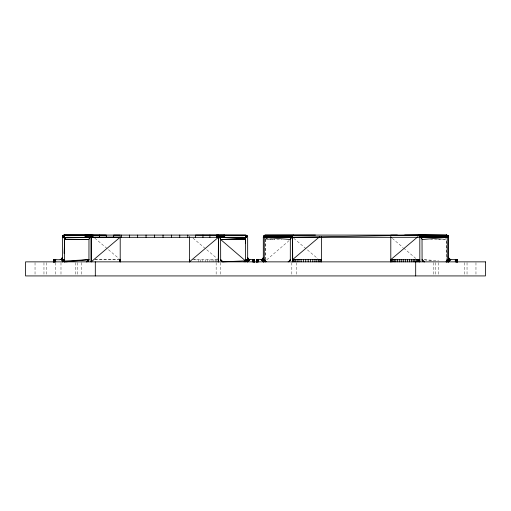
<?xml version="1.0" encoding="UTF-8"?>
<svg xmlns="http://www.w3.org/2000/svg" width="511" height="511" viewBox="0 0 511 511"><rect width="100%" height="100%" fill="white"/><g stroke="black" fill="none" stroke-linecap="round" stroke-linejoin="round"><path stroke-width="0.38" stroke-dasharray="2.56 1.92" d="M265.548 259.805L265.548 239.538L265.95 238.26M446.378 261.051L446.384 239.538L445.86 238.107L446.084 238.42M447.074 238.107L447.074 258.834L446.384 239.538L430.684 239.538M265.075 259.633L265.548 239.538L281.81 239.538M266.071 238.1L265.848 238.42L267.425 238.496M266.755 259.786L289.124 240.579M193.848 259.684L196.058 259.633L196.058 261.862M437.729 239.289L446.346 239.154M95.097 259.78L118.495 259.639M94.727 259.633L118.891 259.633M192.506 259.633L217.494 259.633M265.579 239.148L274.861 239.295M265.682 238.778L268.863 238.873M269.655 238.899L274.426 239.046M424.405 259.767L438.534 260.591M424.36 259.856L432.05 260.597M94.81 238.164L118.993 258.611M293.774 238.33L317.951 258.79M193.049 238.152L217.22 258.611M392.327 238.401L403.083 247.58M403.684 248.09L416.235 258.802M475.965 262.648L475.965 275.927M467.035 262.648L467.035 275.927M464.243 262.648L464.243 274.362M438.285 262.648L438.285 275.927M435.219 262.648L435.219 275.927M433.82 262.648L433.82 275.927M296.291 262.648L296.291 275.927M291.826 262.648L291.826 275.927M220.611 262.648L220.611 275.927M216.792 259.633L216.792 261.862M216.147 262.648L216.147 275.927M215.501 259.633L215.501 261.862M213.892 259.633L213.892 261.862M212.014 259.633L212.014 261.862M209.906 259.633L209.906 261.862M207.632 259.633L207.632 261.862M205.262 259.633L205.262 261.862M202.848 259.633L202.848 261.862M200.472 259.633L200.472 261.862M198.185 259.633L198.185 261.862M81.645 262.648L81.645 275.927M77.18 262.648L77.18 275.927M75.781 262.648L75.781 275.927M60.988 262.648L60.988 275.927M55.718 262.648L55.718 275.927M46.757 262.648L46.757 275.927M43.965 262.648L43.965 275.927M35.035 262.648L35.035 275.927"/><path stroke-width="0.77" d="M256.548 261.862L256.548 259.633L256.714 261.862L256.937 259.633L257.212 261.862L257.531 259.633L257.883 261.862L258.259 259.633L258.259 261.862L257.883 259.633L257.531 261.862L257.212 259.633L256.937 261.862L256.714 259.633L256.548 261.862L256.445 259.633L256.445 261.862L256.548 259.633M256.714 261.862L256.714 259.633M256.937 261.862L256.937 259.633M257.212 261.862L257.212 259.633M257.531 261.862L257.531 259.633M257.883 261.862L257.883 259.633M258.643 261.862L258.643 259.633M256.413 259.633L261.083 259.633L263.312 261.862L263.312 237.308L263.74 235.993L265.196 235.098L446.384 235.073L448.09 235.871L448.613 237.308L448.613 261.862L450.849 259.633L457.543 259.633L457.511 261.862L457.409 259.633L457.243 261.862L457.019 259.633L456.745 261.862L456.425 259.633L456.074 261.862L455.697 259.633L455.697 261.862L456.074 259.633L456.425 261.862L456.745 259.633L457.019 261.862L457.243 259.633L457.409 261.862L457.511 259.633M264.27 259.633L265.918 261.862L264.858 261.338L264.296 260.016L264.27 237.308L263.344 236.957L290.376 236.957L291.129 237.826L292.567 237.308L418.765 235.073L447.495 235.373L419.282 235.098L419.818 237.308L421.256 237.826L422.022 239.154L422.086 260.022L422.853 261.345L424.283 261.862L422.054 259.633M265.548 261.862L265.548 260.744L263.312 260.323L264.8 260.208M293.653 235.073L291.704 235.501L290.497 236.619L291.129 237.826L290.331 239.538L290.305 259.978L289.411 261.44L288.102 261.862M292.554 261.862L292.554 236.657L292.726 261.862L292.554 259.786M293.276 261.862L293.276 259.633M294.208 261.862L294.208 259.633M295.499 261.862L295.499 259.633M297.108 261.862L297.108 259.633M298.986 261.862L298.986 259.633M301.094 261.862L301.094 259.633M303.368 261.862L303.368 259.633M305.738 261.862L305.738 259.633M308.152 261.862L308.152 259.633M310.528 261.862L310.528 259.633M312.815 261.862L312.815 259.633M314.942 261.862L314.942 259.633M316.852 261.862L316.852 259.633M318.494 261.862L318.494 259.633M319.822 261.862L319.822 259.633M320.793 261.862L320.793 259.633M321.579 236.67L321.579 261.862L321.387 259.633M390.8 236.682L390.8 261.862L390.8 259.633L418.004 236.631M390.947 259.633L390.947 261.862L390.819 259.799M391.388 261.862L391.388 259.633M392.109 261.862L392.109 259.633M393.1 261.862L393.1 259.633M394.339 261.862L394.339 259.633M395.808 261.862L395.808 259.633M397.462 261.862L397.462 259.633M399.283 261.862L399.283 259.633M401.218 261.862L401.218 259.633M403.243 261.862L403.243 259.633M405.306 261.862L405.306 259.633M407.376 261.862L407.376 259.633M409.394 261.862L409.394 259.633M411.336 261.862L411.336 259.633M413.156 261.862L413.156 259.633M414.811 261.862L414.811 259.633M416.273 261.862L416.273 259.633M417.519 261.862L417.519 259.633M418.509 261.862L418.509 259.633M419.231 261.862L419.231 259.633M419.672 261.862L419.672 259.633M419.818 261.862L419.818 236.682M446.378 261.862L446.378 260.751M447.796 259.633L446.154 261.862L447.208 261.345L447.77 260.022L447.796 237.308L448.575 236.919L448.083 235.878L421.09 235.731L419.78 235.181L419.818 237.308L418.765 235.073M455.314 261.862L455.314 259.633M456.074 261.862L456.074 259.633M456.425 261.862L456.425 259.633M456.745 261.862L456.745 259.633M457.019 261.862L457.019 259.633M457.243 261.862L457.243 259.633M457.409 261.862L457.409 259.633M119.874 237.379L120.2 237.174L91.182 261.862L91.182 236.682M420.208 237.34L420.259 235.316L447.815 235.597L421.09 235.731L420.208 237.34L420.7 235.501L447.808 235.603L420.7 235.501M64.143 253.45L64.654 239.148L65.14 238.107L66.462 237.34L243.223 237.308C246.238 237.423 245.536 241.505 245.542 243.402M120.2 235.098L113.653 235.073L113.653 237.308M91.182 235.098L106.314 235.073L106.314 237.308M53.489 259.633L53.591 261.862L53.757 259.633L53.981 261.862L54.255 259.633L54.575 261.862L54.926 259.633L55.303 261.862L55.303 259.633L54.926 261.862L54.575 259.633L54.255 261.862L53.981 259.633L53.757 261.862L53.591 259.633L53.489 261.862L53.489 259.633C55.859 258.988 61.863 261.479 62.387 257.397L61.588 259.109L60.151 259.633M254.452 261.862L254.555 259.633L254.555 261.862L254.452 259.633L254.286 261.862L254.063 259.633L253.788 261.862L253.469 259.633L253.117 261.862L252.741 259.633L252.741 261.862L253.117 259.633L253.469 261.862L253.788 259.633L254.063 261.862L254.286 259.633L254.452 261.862L254.452 259.633M321.387 261.862L321.579 259.633L292.573 259.633L319.765 236.619M263.312 257.397L262.66 258.975L261.083 259.633M218.446 237.161L218.446 261.862L218.446 236.657L218.274 261.862L218.274 259.633L217.724 259.633M61.863 258.834L62.387 261.862L62.387 237.308L62.91 235.871L64.271 235.098L245.452 235.073L247.03 235.724L247.656 236.957L247.688 261.862L249.917 259.633L254.587 259.633M64.111 260.393L64.622 261.051L88.946 259.633L88.148 261.345L86.717 261.862L88.946 259.633L88.978 239.154L90.064 237.609L92.58 237.238L91.182 237.174L91.182 261.862M450.498 259.607L448.613 261.862L448.613 257.397L449.265 258.975L450.849 259.633L448.913 258.515M62.387 237.308L62.917 235.878L64.916 238.42L63.856 235.207L63.505 235.373L64.271 235.098L105.726 235.316M419.799 259.799L390.8 259.633M290.274 260.15L290.331 259.633L289.22 260.751M120.2 236.682L120.2 261.862L120.2 259.633M249.917 259.633L247.688 261.862L248.11 258.713L247.688 257.397M449.265 258.975L448.613 261.862L449.041 258.713M448.613 261.862L449.137 258.834M189.421 259.633L189.613 261.862L189.421 236.67M245.925 259.633L245.127 261.338L244.066 261.862M419.818 237.308L420.259 235.316M247.688 261.862L248.11 258.713M421.754 238.42L422.009 236.957L421.09 235.731L420.585 237.443L421.696 236.293L448.307 236.191L448.613 237.308L447.099 237.57M62.419 236.919L62.917 235.878L64.756 238.778L62.687 236.191M290.165 260.489L290.305 259.978M290.369 239.148L290.855 238.1L290.331 237.308L290.497 236.619L263.421 236.619M246.513 260.744L246.704 260.016L245.638 260.572L246.513 260.744L245.452 260.827L222.898 261.862L221.589 261.44L220.669 259.633L220.631 239.148L219.871 237.826L218.433 237.308L189.421 261.862M88.812 260.393L88.422 261.064M290.472 238.778L290.331 237.308L291.129 237.826M420.585 237.443L421.422 235.993L448.211 236.025M421.53 238.107L422.054 237.308L421.256 237.826L422.009 236.957L448.575 236.919L421.894 236.619L421.205 237.519M245.152 238.42L247.03 235.724L245.05 238.26L246.768 235.501L244.929 238.1L245.152 238.42L220.669 239.538L245.452 260.827M62.789 236.025L64.916 238.42L65.14 238.107M245.906 260.744L246.73 259.633M88.148 261.345L88.914 260.022L86.717 261.862M446.378 261.345L448.613 261.064L446.378 261.064L446.665 260.751L448.613 260.751L446.18 261.345L446.972 261.568M90.741 235.316L91.718 235.098M64.028 260.751L64.846 261.862L64.284 261.728L64.82 261.345L65.881 261.862L88.946 259.633M63.856 235.207L91.22 235.181L63.856 235.213L65.025 238.26L63.185 235.597L63.607 235.316L63.185 235.597L64.916 238.42M446.378 261.051L447.572 260.751L446.889 260.393L447.029 260.022L448.613 260.15L447.125 259.92M247.688 260.016L245.452 260.016L247.688 260.393L245.452 260.393L247.688 260.744L245.452 260.795L247.688 260.323L245.452 260.15L247.688 259.805L245.452 259.805M245.925 237.308L244.335 237.602L246.347 237.423M244.654 237.826L246.174 237.564M264.8 260.144L263.312 260.393L265.548 260.393L263.312 260.744L265.548 260.795L263.312 261.064L265.873 261.338L263.312 261.338L265.548 261.064M447.125 260.629L448.613 260.393L446.889 260.393L447.77 260.022L447.074 259.633L448.613 259.633M447.125 260.693L448.613 260.489L447.125 260.374M64.558 261.83L65.319 261.728L64.028 261.568M265.548 261.338L263.312 261.562L266.11 261.562L264.858 261.338M447.272 237.423L448.613 237.308L263.312 237.308L264.653 237.423M422.054 239.538L447.796 237.308L422.009 236.957L420.936 237.609L421.696 236.293L448.473 236.542L421.894 236.619M245.452 260.482L247.688 260.323M265.548 261.562L263.312 261.83M446.378 261.83L448.613 261.728L446.378 261.728L448.613 261.345L446.18 261.345M243.983 237.443L246.206 237.36M245.452 261.862L245.452 239.538L220.669 239.538L245.318 238.778M220.669 239.538L245.421 239.148M219.551 237.602L243.606 237.34M64.099 236.529L62.527 236.542L64.092 236.548M390.8 235.098L397.347 235.073M120.2 237.174L91.182 237.308L120.2 237.308M246.142 235.181L195.56 235.073L195.56 237.308M264.858 235.181L315.44 235.073M264.532 235.316L292.145 235.316L292.554 237.161M264.232 235.501L291.704 235.501L292.177 237.34L292.145 235.316M263.97 235.724L291.308 235.724L291.8 237.443L290.695 236.293L263.555 236.293M245.702 235.993L247.26 235.993M263.74 235.993L290.97 235.993L291.8 237.443L291.704 235.501M245.848 236.293L247.445 236.293M245.983 236.619L247.58 236.619M63.204 237.308L63.926 237.308M119.612 259.633L120.181 259.799M263.312 259.633L264.8 259.633M62.387 259.805L64.622 259.805L62.387 260.15L64.622 260.323L62.387 260.489L64.622 260.795L62.387 260.795M263.312 260.016L264.8 260.016L263.312 259.805M245.452 260.744L247.688 260.744M263.312 260.744L265.548 260.744M447.125 260.795L448.613 260.795M62.387 261.21L64.622 261.21M245.452 261.21L247.688 261.21M263.312 261.21L265.548 261.21M446.378 261.21L448.613 261.21M62.387 261.44L64.622 261.44M245.452 261.434L247.688 261.434M263.312 261.434L265.548 261.434M446.378 261.44L448.613 261.44M62.387 261.619L64.622 261.619M245.452 261.619L247.688 261.619M263.312 261.619L265.548 261.619M446.378 261.619L448.613 261.619M404.686 235.073L419.818 235.098M419.78 235.181L447.144 235.213M421.422 235.993L448.307 236.191L448.083 235.878M66.852 237.308L90.064 237.609M289.871 237.583L291.449 237.602L290.695 236.293M64.654 239.154L88.946 239.538L64.616 239.538L64.622 261.862M263.312 237.308L264.794 237.36M263.312 260.323L265.548 260.482M264.27 237.308L290.331 239.538M64.399 237.487L65.734 237.609M63.901 237.57L65.414 237.826M264.366 260.393L265.663 261.064M265.873 261.338L264.653 261.064L265.548 260.827L264.487 260.744L265.362 260.572L265.183 260.208M249.572 259.601L248.34 258.975M218.855 235.316L217.347 235.073L217.354 237.308M424.283 261.862L422.086 260.022L422.853 261.345M290.497 236.619L291.449 237.602M261.428 259.601L263.312 261.862L262.89 258.713M422.578 261.064L422.188 260.393M88.946 235.073L88.946 237.308L89.47 238.107M220.145 238.1L220.631 239.148M220.369 238.42L220.528 238.778M220.835 260.489L220.695 259.978L222.898 261.862L220.669 259.633L220.726 260.15M88.946 237.308L89.246 238.42M262.66 258.975L263.312 261.862M61.735 258.975L62.061 260.418M61.959 258.713L62.176 260.291M62.087 258.515L62.387 261.862M189.46 259.633L189.613 261.862M415.686 261.862L415.686 275.927M254.286 259.633L254.286 261.862M254.063 259.633L254.063 261.862M253.788 259.633L253.788 261.862M253.469 259.633L253.469 261.862M253.117 259.633L253.117 261.862M252.357 259.633L252.357 261.862M224.674 235.073L224.674 237.308M224.31 235.073L224.31 237.308M223.831 235.073L223.831 237.308M223.25 235.073L223.25 237.308M222.579 235.073L222.579 237.308M221.844 235.073L221.844 237.308M221.065 235.073L221.065 237.308M220.267 235.073L220.267 237.308M219.475 235.073L219.475 237.308M218.708 235.073L218.708 237.308M217.993 235.073L217.993 237.308M216.805 235.073L216.805 237.308M216.37 235.073L216.37 237.308M209.906 235.073L209.906 237.308M202.95 235.073L202.95 237.308M187.799 235.073L187.799 237.308M179.744 235.073L179.744 237.308M171.466 235.073L171.466 237.308M163.041 235.073L163.041 237.308M154.546 235.073L154.546 237.308M146.05 235.073L146.05 237.308M137.638 235.073L137.638 237.308M129.385 235.073L129.385 237.308M121.363 235.073L121.363 237.308M99.415 235.073L99.415 237.308M95.314 261.862L95.314 275.927M93.021 235.073L93.021 237.308M92.344 235.073L92.344 237.308M91.578 235.073L91.578 237.308M90.734 235.073L90.734 237.308M89.853 235.073L89.853 237.308M88.052 235.073L88.052 237.308M87.189 235.073L87.189 237.308M86.385 235.073L86.385 237.308M85.663 235.073L85.663 237.308M85.05 235.073L85.05 237.308M55.686 259.633L55.686 261.862M54.926 259.633L54.926 261.862M54.575 259.633L54.575 261.862M54.255 259.633L54.255 261.862M53.981 259.633L53.981 261.862M53.757 259.633L53.757 261.862M53.591 259.633L53.591 261.862M390.8 237.174L391.126 237.379L390.8 237.174M120.2 261.377L120.053 261.862L120.053 259.633L120.2 261.377M64.616 235.073L64.233 235.105L64.616 235.073M485.45 261.862L25.55 261.862L25.55 275.927L485.45 275.927L485.45 261.862M446.767 235.105L446.384 235.073L446.767 235.105"/></g></svg>
